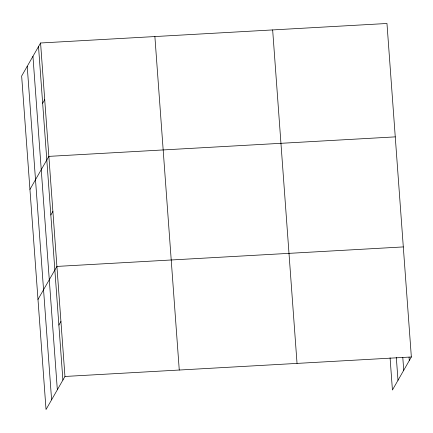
<?xml version="1.0" encoding="UTF-8"?>
<svg xmlns="http://www.w3.org/2000/svg" width="433" height="433" viewBox="0 0 433 433"><rect width="100%" height="100%" fill="white"/><g stroke="black" fill="none" stroke-linecap="round" stroke-linejoin="round"><path stroke-width="0.65" d="M40.572 42.991L21.65 76.029L46.033 409.51L64.955 376.466L40.572 42.991L386.967 23.49L411.35 356.971L392.428 390.009L390.073 357.799M42.661 103.271L44.718 99.682M29.942 189.41L48.864 156.373L395.259 136.877M50.829 214.984L52.886 211.396M37.985 299.457L56.907 266.419L403.302 246.924M58.877 325.031L60.934 321.443M64.955 376.466L411.35 356.971M409.05 357.203L409.293 360.559M402.798 357.528L403.729 370.275M396.325 357.474L397.992 380.293M272.655 29.926L297.038 363.406M154.884 36.556L179.267 370.036M38.515 46.575L62.899 380.055M32.951 56.295L57.335 389.776M27.214 66.309L51.597 399.789"/></g></svg>
